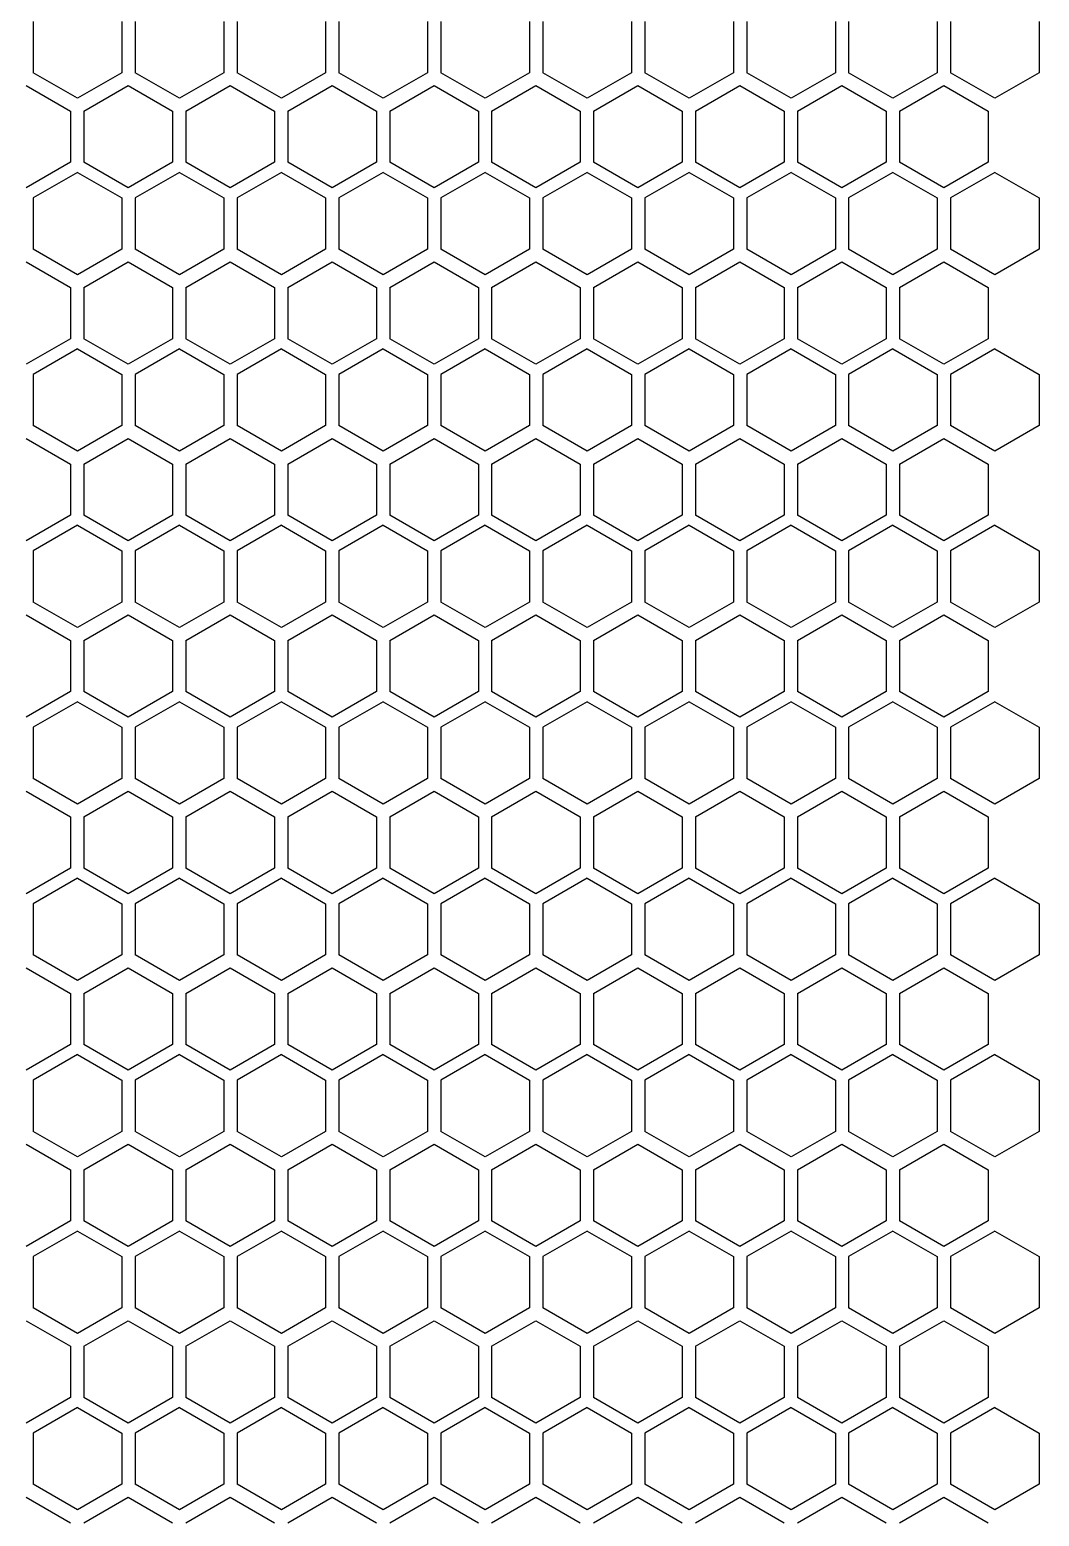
# Model space of a CAD drawing. Header units: millimetres. Extents: x 55614 to 110757, y -66981 to -47484.
# Drawn here: x 63545.5 to 63636.6, y -50507.7 to -50373.5 of the extents above; entities that cross this region are included whole.
import ezdxf

# ---------------------------------------------------------------- set-up
doc = ezdxf.new("R2010")
doc.units = ezdxf.units.MM
doc.layers.add('4215-0412-2_0', color=7, linetype='Continuous')
doc.layers.add('THICK', color=7, linetype='Continuous', lineweight=0)

# ---------------------------------------------------------------- blocks, each defined once
blk = doc.blocks.new('2-1725')
at = {"layer": '4215-0412-2_0', "color": 7, "linetype": 'Continuous'}
for p, q in [((-17540.98, -71798.88), (-17540.98, -71803.5)), ((-17532.98, -71798.88), (-17532.98, -71803.5)), ((-17531.78, -71798.88), (-17531.78, -71803.5)), ((-17523.78, -71798.88), (-17523.78, -71803.5)), ((-17522.58, -71798.88), (-17522.58, -71803.5)), ((-17514.58, -71798.88), (-17514.58, -71803.5)), ((-17513.38, -71798.88), (-17513.38, -71803.5)), ((-17505.38, -71798.88), (-17505.38, -71803.5)), ((-17504.18, -71798.88), (-17504.18, -71803.5)), ((-17496.18, -71798.88), (-17496.18, -71803.5)), ((-17494.98, -71798.88), (-17494.98, -71803.5)), ((-17486.98, -71798.88), (-17486.98, -71803.5)), ((-17485.78, -71798.88), (-17485.78, -71803.5)), ((-17477.78, -71798.88), (-17477.78, -71803.5)), ((-17476.58, -71798.88), (-17476.58, -71803.5)), ((-17468.58, -71798.88), (-17468.58, -71803.5)), ((-17467.38, -71798.88), (-17467.38, -71803.5)), ((-17459.38, -71798.88), (-17459.38, -71803.5)), ((-17458.18, -71798.88), (-17458.18, -71803.5)), ((-17450.18, -71798.88), (-17450.18, -71803.5)), ((-17536.98, -71805.81), (-17540.98, -71803.5)), ((-17532.98, -71803.5), (-17536.98, -71805.81)), ((-17527.78, -71805.81), (-17531.78, -71803.5)), ((-17523.78, -71803.5), (-17527.78, -71805.81)), ((-17518.58, -71805.81), (-17522.58, -71803.5)), ((-17514.58, -71803.5), (-17518.58, -71805.81)), ((-17509.38, -71805.81), (-17513.38, -71803.5)), ((-17505.38, -71803.5), (-17509.38, -71805.81)), ((-17500.18, -71805.81), (-17504.18, -71803.5)), ((-17496.18, -71803.5), (-17500.18, -71805.81)), ((-17490.98, -71805.81), (-17494.98, -71803.5)), ((-17486.98, -71803.5), (-17490.98, -71805.81)), ((-17481.78, -71805.81), (-17485.78, -71803.5)), ((-17477.78, -71803.5), (-17481.78, -71805.81)), ((-17472.58, -71805.81), (-17476.58, -71803.5)), ((-17468.58, -71803.5), (-17472.58, -71805.81)), ((-17463.38, -71805.81), (-17467.38, -71803.5)), ((-17459.38, -71803.5), (-17463.38, -71805.81)), ((-17454.18, -71805.81), (-17458.18, -71803.5)), ((-17450.18, -71803.5), (-17454.18, -71805.81)), ((-17541.6, -71804.66), (-17537.6, -71806.97)), ((-17536.4, -71806.97), (-17532.4, -71804.66)), ((-17532.4, -71804.66), (-17528.4, -71806.97)), ((-17527.2, -71806.97), (-17523.2, -71804.66)), ((-17523.2, -71804.66), (-17519.2, -71806.97)), ((-17518, -71806.97), (-17514, -71804.66)), ((-17514, -71804.66), (-17510, -71806.97)), ((-17508.8, -71806.97), (-17504.8, -71804.66)), ((-17504.8, -71804.66), (-17500.8, -71806.97)), ((-17499.6, -71806.97), (-17495.6, -71804.66)), ((-17495.6, -71804.66), (-17491.6, -71806.97)), ((-17490.4, -71806.97), (-17486.4, -71804.66)), ((-17486.4, -71804.66), (-17482.4, -71806.97)), ((-17481.2, -71806.97), (-17477.2, -71804.66)), ((-17477.2, -71804.66), (-17473.2, -71806.97)), ((-17472, -71806.97), (-17468, -71804.66)), ((-17468, -71804.66), (-17464, -71806.97)), ((-17462.8, -71806.97), (-17458.8, -71804.66)), ((-17458.8, -71804.66), (-17454.8, -71806.97)), ((-17537.6, -71806.97), (-17537.6, -71811.59)), ((-17536.4, -71806.97), (-17536.4, -71811.59)), ((-17528.4, -71806.97), (-17528.4, -71811.59)), ((-17527.2, -71806.97), (-17527.2, -71811.59)), ((-17519.2, -71806.97), (-17519.2, -71811.59)), ((-17518, -71806.97), (-17518, -71811.59)), ((-17510, -71806.97), (-17510, -71811.59)), ((-17508.8, -71806.97), (-17508.8, -71811.59)), ((-17500.8, -71806.97), (-17500.8, -71811.59)), ((-17499.6, -71806.97), (-17499.6, -71811.59)), ((-17491.6, -71806.97), (-17491.6, -71811.59)), ((-17490.4, -71806.97), (-17490.4, -71811.59)), ((-17482.4, -71806.97), (-17482.4, -71811.59)), ((-17481.2, -71806.97), (-17481.2, -71811.59)), ((-17473.2, -71806.97), (-17473.2, -71811.59)), ((-17472, -71806.97), (-17472, -71811.59)), ((-17464, -71806.97), (-17464, -71811.59)), ((-17462.8, -71806.97), (-17462.8, -71811.59)), ((-17454.8, -71806.97), (-17454.8, -71811.59)), ((-17537.6, -71811.59), (-17541.6, -71813.9)), ((-17532.4, -71813.9), (-17536.4, -71811.59)), ((-17528.4, -71811.59), (-17532.4, -71813.9)), ((-17523.2, -71813.9), (-17527.2, -71811.59)), ((-17519.2, -71811.59), (-17523.2, -71813.9)), ((-17514, -71813.9), (-17518, -71811.59)), ((-17510, -71811.59), (-17514, -71813.9)), ((-17504.8, -71813.9), (-17508.8, -71811.59)), ((-17500.8, -71811.59), (-17504.8, -71813.9)), ((-17495.6, -71813.9), (-17499.6, -71811.59)), ((-17491.6, -71811.59), (-17495.6, -71813.9)), ((-17486.4, -71813.9), (-17490.4, -71811.59)), ((-17482.4, -71811.59), (-17486.4, -71813.9)), ((-17477.2, -71813.9), (-17481.2, -71811.59)), ((-17473.2, -71811.59), (-17477.2, -71813.9)), ((-17468, -71813.9), (-17472, -71811.59)), ((-17464, -71811.59), (-17468, -71813.9)), ((-17458.8, -71813.9), (-17462.8, -71811.59)), ((-17454.8, -71811.59), (-17458.8, -71813.9)), ((-17536.98, -71812.5), (-17540.98, -71814.81)), ((-17536.98, -71812.5), (-17532.98, -71814.81)), ((-17527.78, -71812.5), (-17531.78, -71814.81)), ((-17527.78, -71812.5), (-17523.78, -71814.81)), ((-17518.58, -71812.5), (-17522.58, -71814.81)), ((-17518.58, -71812.5), (-17514.58, -71814.81)), ((-17509.38, -71812.5), (-17513.38, -71814.81)), ((-17509.38, -71812.5), (-17505.38, -71814.81)), ((-17500.18, -71812.5), (-17504.18, -71814.81)), ((-17500.18, -71812.5), (-17496.18, -71814.81)), ((-17490.98, -71812.5), (-17494.98, -71814.81)), ((-17490.98, -71812.5), (-17486.98, -71814.81)), ((-17481.78, -71812.5), (-17485.78, -71814.81)), ((-17481.78, -71812.5), (-17477.78, -71814.81)), ((-17472.58, -71812.5), (-17476.58, -71814.81)), ((-17472.58, -71812.5), (-17468.58, -71814.81)), ((-17463.38, -71812.5), (-17467.38, -71814.81)), ((-17463.38, -71812.5), (-17459.38, -71814.81)), ((-17454.18, -71812.5), (-17458.18, -71814.81)), ((-17454.18, -71812.5), (-17450.18, -71814.81)), ((-17540.98, -71814.81), (-17540.98, -71819.43)), ((-17532.98, -71814.81), (-17532.98, -71819.43)), ((-17531.78, -71814.81), (-17531.78, -71819.43)), ((-17523.78, -71814.81), (-17523.78, -71819.43)), ((-17522.58, -71814.81), (-17522.58, -71819.43)), ((-17514.58, -71814.81), (-17514.58, -71819.43)), ((-17513.38, -71814.81), (-17513.38, -71819.43)), ((-17505.38, -71814.81), (-17505.38, -71819.43)), ((-17504.18, -71814.81), (-17504.18, -71819.43)), ((-17496.18, -71814.81), (-17496.18, -71819.43)), ((-17494.98, -71814.81), (-17494.98, -71819.43)), ((-17486.98, -71814.81), (-17486.98, -71819.43)), ((-17485.78, -71814.81), (-17485.78, -71819.43)), ((-17477.78, -71814.81), (-17477.78, -71819.43)), ((-17476.58, -71814.81), (-17476.58, -71819.43)), ((-17468.58, -71814.81), (-17468.58, -71819.43)), ((-17467.38, -71814.81), (-17467.38, -71819.43)), ((-17459.38, -71814.81), (-17459.38, -71819.43)), ((-17458.18, -71814.81), (-17458.18, -71819.43)), ((-17450.18, -71814.81), (-17450.18, -71819.43)), ((-17536.98, -71821.74), (-17540.98, -71819.43)), ((-17532.98, -71819.43), (-17536.98, -71821.74)), ((-17527.78, -71821.74), (-17531.78, -71819.43)), ((-17523.78, -71819.43), (-17527.78, -71821.74)), ((-17518.58, -71821.74), (-17522.58, -71819.43)), ((-17514.58, -71819.43), (-17518.58, -71821.74)), ((-17509.38, -71821.74), (-17513.38, -71819.43)), ((-17505.38, -71819.43), (-17509.38, -71821.74)), ((-17500.18, -71821.74), (-17504.18, -71819.43)), ((-17496.18, -71819.43), (-17500.18, -71821.74)), ((-17490.98, -71821.74), (-17494.98, -71819.43)), ((-17486.98, -71819.43), (-17490.98, -71821.74)), ((-17481.78, -71821.74), (-17485.78, -71819.43)), ((-17477.78, -71819.43), (-17481.78, -71821.74)), ((-17472.58, -71821.74), (-17476.58, -71819.43)), ((-17468.58, -71819.43), (-17472.58, -71821.74)), ((-17463.38, -71821.74), (-17467.38, -71819.43)), ((-17459.38, -71819.43), (-17463.38, -71821.74)), ((-17454.18, -71821.74), (-17458.18, -71819.43)), ((-17450.18, -71819.43), (-17454.18, -71821.74)), ((-17541.6, -71820.59), (-17537.6, -71822.9)), ((-17536.4, -71822.9), (-17532.4, -71820.59)), ((-17532.4, -71820.59), (-17528.4, -71822.9)), ((-17527.2, -71822.9), (-17523.2, -71820.59)), ((-17523.2, -71820.59), (-17519.2, -71822.9)), ((-17518, -71822.9), (-17514, -71820.59)), ((-17514, -71820.59), (-17510, -71822.9)), ((-17508.8, -71822.9), (-17504.8, -71820.59)), ((-17504.8, -71820.59), (-17500.8, -71822.9)), ((-17499.6, -71822.9), (-17495.6, -71820.59)), ((-17495.6, -71820.59), (-17491.6, -71822.9)), ((-17490.4, -71822.9), (-17486.4, -71820.59)), ((-17486.4, -71820.59), (-17482.4, -71822.9)), ((-17481.2, -71822.9), (-17477.2, -71820.59)), ((-17477.2, -71820.59), (-17473.2, -71822.9)), ((-17472, -71822.9), (-17468, -71820.59)), ((-17468, -71820.59), (-17464, -71822.9)), ((-17462.8, -71822.9), (-17458.8, -71820.59)), ((-17458.8, -71820.59), (-17454.8, -71822.9)), ((-17537.6, -71822.9), (-17537.6, -71827.52)), ((-17536.4, -71822.9), (-17536.4, -71827.52)), ((-17528.4, -71822.9), (-17528.4, -71827.52)), ((-17527.2, -71822.9), (-17527.2, -71827.52)), ((-17519.2, -71822.9), (-17519.2, -71827.52)), ((-17518, -71822.9), (-17518, -71827.52)), ((-17510, -71822.9), (-17510, -71827.52)), ((-17508.8, -71822.9), (-17508.8, -71827.52)), ((-17500.8, -71822.9), (-17500.8, -71827.52)), ((-17499.6, -71822.9), (-17499.6, -71827.52)), ((-17491.6, -71822.9), (-17491.6, -71827.52)), ((-17490.4, -71822.9), (-17490.4, -71827.52)), ((-17482.4, -71822.9), (-17482.4, -71827.52)), ((-17481.2, -71822.9), (-17481.2, -71827.52)), ((-17473.2, -71822.9), (-17473.2, -71827.52)), ((-17472, -71822.9), (-17472, -71827.52)), ((-17464, -71822.9), (-17464, -71827.52)), ((-17462.8, -71822.9), (-17462.8, -71827.52)), ((-17454.8, -71822.9), (-17454.8, -71827.52)), ((-17537.6, -71827.52), (-17541.6, -71829.83)), ((-17532.4, -71829.83), (-17536.4, -71827.52)), ((-17528.4, -71827.52), (-17532.4, -71829.83)), ((-17523.2, -71829.83), (-17527.2, -71827.52)), ((-17519.2, -71827.52), (-17523.2, -71829.83)), ((-17514, -71829.83), (-17518, -71827.52)), ((-17510, -71827.52), (-17514, -71829.83)), ((-17504.8, -71829.83), (-17508.8, -71827.52)), ((-17500.8, -71827.52), (-17504.8, -71829.83)), ((-17495.6, -71829.83), (-17499.6, -71827.52)), ((-17491.6, -71827.52), (-17495.6, -71829.83)), ((-17486.4, -71829.83), (-17490.4, -71827.52)), ((-17482.4, -71827.52), (-17486.4, -71829.83)), ((-17477.2, -71829.83), (-17481.2, -71827.52)), ((-17473.2, -71827.52), (-17477.2, -71829.83)), ((-17468, -71829.83), (-17472, -71827.52)), ((-17464, -71827.52), (-17468, -71829.83)), ((-17458.8, -71829.83), (-17462.8, -71827.52)), ((-17454.8, -71827.52), (-17458.8, -71829.83)), ((-17536.98, -71828.43), (-17540.98, -71830.74)), ((-17536.98, -71828.43), (-17532.98, -71830.74)), ((-17527.78, -71828.43), (-17531.78, -71830.74)), ((-17527.78, -71828.43), (-17523.78, -71830.74)), ((-17518.58, -71828.43), (-17522.58, -71830.74)), ((-17518.58, -71828.43), (-17514.58, -71830.74)), ((-17509.38, -71828.43), (-17513.38, -71830.74)), ((-17509.38, -71828.43), (-17505.38, -71830.74)), ((-17500.18, -71828.43), (-17504.18, -71830.74)), ((-17500.18, -71828.43), (-17496.18, -71830.74)), ((-17490.98, -71828.43), (-17494.98, -71830.74)), ((-17490.98, -71828.43), (-17486.98, -71830.74)), ((-17481.78, -71828.43), (-17485.78, -71830.74)), ((-17481.78, -71828.43), (-17477.78, -71830.74)), ((-17472.58, -71828.43), (-17476.58, -71830.74)), ((-17472.58, -71828.43), (-17468.58, -71830.74)), ((-17463.38, -71828.43), (-17467.38, -71830.74)), ((-17463.38, -71828.43), (-17459.38, -71830.74)), ((-17454.18, -71828.43), (-17458.18, -71830.74)), ((-17454.18, -71828.43), (-17450.18, -71830.74)), ((-17540.98, -71830.74), (-17540.98, -71835.36)), ((-17532.98, -71830.74), (-17532.98, -71835.36)), ((-17531.78, -71830.74), (-17531.78, -71835.36)), ((-17523.78, -71830.74), (-17523.78, -71835.36)), ((-17522.58, -71830.74), (-17522.58, -71835.36)), ((-17514.58, -71830.74), (-17514.58, -71835.36)), ((-17513.38, -71830.74), (-17513.38, -71835.36)), ((-17505.38, -71830.74), (-17505.38, -71835.36)), ((-17504.18, -71830.74), (-17504.18, -71835.36)), ((-17496.18, -71830.74), (-17496.18, -71835.36)), ((-17494.98, -71830.74), (-17494.98, -71835.36)), ((-17486.98, -71830.74), (-17486.98, -71835.36)), ((-17485.78, -71830.74), (-17485.78, -71835.36)), ((-17477.78, -71830.74), (-17477.78, -71835.36)), ((-17476.58, -71830.74), (-17476.58, -71835.36)), ((-17468.58, -71830.74), (-17468.58, -71835.36)), ((-17467.38, -71830.74), (-17467.38, -71835.36)), ((-17459.38, -71830.74), (-17459.38, -71835.36)), ((-17458.18, -71830.74), (-17458.18, -71835.36)), ((-17450.18, -71830.74), (-17450.18, -71835.36)), ((-17536.98, -71837.67), (-17540.98, -71835.36)), ((-17532.98, -71835.36), (-17536.98, -71837.67)), ((-17527.78, -71837.67), (-17531.78, -71835.36)), ((-17523.78, -71835.36), (-17527.78, -71837.67)), ((-17518.58, -71837.67), (-17522.58, -71835.36)), ((-17514.58, -71835.36), (-17518.58, -71837.67)), ((-17509.38, -71837.67), (-17513.38, -71835.36)), ((-17505.38, -71835.36), (-17509.38, -71837.67)), ((-17500.18, -71837.67), (-17504.18, -71835.36)), ((-17496.18, -71835.36), (-17500.18, -71837.67)), ((-17490.98, -71837.67), (-17494.98, -71835.36)), ((-17486.98, -71835.36), (-17490.98, -71837.67)), ((-17481.78, -71837.67), (-17485.78, -71835.36)), ((-17477.78, -71835.36), (-17481.78, -71837.67)), ((-17472.58, -71837.67), (-17476.58, -71835.36)), ((-17468.58, -71835.36), (-17472.58, -71837.67)), ((-17463.38, -71837.67), (-17467.38, -71835.36)), ((-17459.38, -71835.36), (-17463.38, -71837.67)), ((-17454.18, -71837.67), (-17458.18, -71835.36)), ((-17450.18, -71835.36), (-17454.18, -71837.67)), ((-17541.6, -71836.52), (-17537.6, -71838.83)), ((-17536.4, -71838.83), (-17532.4, -71836.52)), ((-17532.4, -71836.52), (-17528.4, -71838.83)), ((-17527.2, -71838.83), (-17523.2, -71836.52)), ((-17523.2, -71836.52), (-17519.2, -71838.83)), ((-17518, -71838.83), (-17514, -71836.52)), ((-17514, -71836.52), (-17510, -71838.83)), ((-17508.8, -71838.83), (-17504.8, -71836.52)), ((-17504.8, -71836.52), (-17500.8, -71838.83)), ((-17499.6, -71838.83), (-17495.6, -71836.52)), ((-17495.6, -71836.52), (-17491.6, -71838.83)), ((-17490.4, -71838.83), (-17486.4, -71836.52)), ((-17486.4, -71836.52), (-17482.4, -71838.83)), ((-17481.2, -71838.83), (-17477.2, -71836.52)), ((-17477.2, -71836.52), (-17473.2, -71838.83)), ((-17472, -71838.83), (-17468, -71836.52)), ((-17468, -71836.52), (-17464, -71838.83)), ((-17462.8, -71838.83), (-17458.8, -71836.52)), ((-17458.8, -71836.52), (-17454.8, -71838.83)), ((-17537.6, -71838.83), (-17537.6, -71843.45)), ((-17536.4, -71838.83), (-17536.4, -71843.45)), ((-17528.4, -71838.83), (-17528.4, -71843.45)), ((-17527.2, -71838.83), (-17527.2, -71843.45)), ((-17519.2, -71838.83), (-17519.2, -71843.45)), ((-17518, -71838.83), (-17518, -71843.45)), ((-17510, -71838.83), (-17510, -71843.45)), ((-17508.8, -71838.83), (-17508.8, -71843.45)), ((-17500.8, -71838.83), (-17500.8, -71843.45)), ((-17499.6, -71838.83), (-17499.6, -71843.45)), ((-17491.6, -71838.83), (-17491.6, -71843.45)), ((-17490.4, -71838.83), (-17490.4, -71843.45)), ((-17482.4, -71838.83), (-17482.4, -71843.45)), ((-17481.2, -71838.83), (-17481.2, -71843.45)), ((-17473.2, -71838.83), (-17473.2, -71843.45)), ((-17472, -71838.83), (-17472, -71843.45)), ((-17464, -71838.83), (-17464, -71843.45)), ((-17462.8, -71838.83), (-17462.8, -71843.45)), ((-17454.8, -71838.83), (-17454.8, -71843.45)), ((-17537.6, -71843.45), (-17541.6, -71845.76)), ((-17532.4, -71845.76), (-17536.4, -71843.45)), ((-17528.4, -71843.45), (-17532.4, -71845.76)), ((-17523.2, -71845.76), (-17527.2, -71843.45)), ((-17519.2, -71843.45), (-17523.2, -71845.76)), ((-17514, -71845.76), (-17518, -71843.45)), ((-17510, -71843.45), (-17514, -71845.76)), ((-17504.8, -71845.76), (-17508.8, -71843.45)), ((-17500.8, -71843.45), (-17504.8, -71845.76)), ((-17495.6, -71845.76), (-17499.6, -71843.45)), ((-17491.6, -71843.45), (-17495.6, -71845.76)), ((-17486.4, -71845.76), (-17490.4, -71843.45)), ((-17482.4, -71843.45), (-17486.4, -71845.76)), ((-17477.2, -71845.76), (-17481.2, -71843.45)), ((-17473.2, -71843.45), (-17477.2, -71845.76)), ((-17468, -71845.76), (-17472, -71843.45)), ((-17464, -71843.45), (-17468, -71845.76)), ((-17458.8, -71845.76), (-17462.8, -71843.45)), ((-17454.8, -71843.45), (-17458.8, -71845.76)), ((-17536.98, -71844.36), (-17540.98, -71846.67)), ((-17536.98, -71844.36), (-17532.98, -71846.67)), ((-17527.78, -71844.36), (-17531.78, -71846.67)), ((-17527.78, -71844.36), (-17523.78, -71846.67)), ((-17518.58, -71844.36), (-17522.58, -71846.67)), ((-17518.58, -71844.36), (-17514.58, -71846.67)), ((-17509.38, -71844.36), (-17513.38, -71846.67)), ((-17509.38, -71844.36), (-17505.38, -71846.67)), ((-17500.18, -71844.36), (-17504.18, -71846.67)), ((-17500.18, -71844.36), (-17496.18, -71846.67)), ((-17490.98, -71844.36), (-17494.98, -71846.67)), ((-17490.98, -71844.36), (-17486.98, -71846.67)), ((-17481.78, -71844.36), (-17485.78, -71846.67)), ((-17481.78, -71844.36), (-17477.78, -71846.67)), ((-17472.58, -71844.36), (-17476.58, -71846.67)), ((-17472.58, -71844.36), (-17468.58, -71846.67)), ((-17463.38, -71844.36), (-17467.38, -71846.67)), ((-17463.38, -71844.36), (-17459.38, -71846.67)), ((-17454.18, -71844.36), (-17458.18, -71846.67)), ((-17454.18, -71844.36), (-17450.18, -71846.67)), ((-17540.98, -71846.67), (-17540.98, -71851.29)), ((-17532.98, -71846.67), (-17532.98, -71851.29)), ((-17531.78, -71846.67), (-17531.78, -71851.29)), ((-17523.78, -71846.67), (-17523.78, -71851.29)), ((-17522.58, -71846.67), (-17522.58, -71851.29)), ((-17514.58, -71846.67), (-17514.58, -71851.29)), ((-17513.38, -71846.67), (-17513.38, -71851.29)), ((-17505.38, -71846.67), (-17505.38, -71851.29)), ((-17504.18, -71846.67), (-17504.18, -71851.29)), ((-17496.18, -71846.67), (-17496.18, -71851.29)), ((-17494.98, -71846.67), (-17494.98, -71851.29)), ((-17486.98, -71846.67), (-17486.98, -71851.29)), ((-17485.78, -71846.67), (-17485.78, -71851.29)), ((-17477.78, -71846.67), (-17477.78, -71851.29)), ((-17476.58, -71846.67), (-17476.58, -71851.29)), ((-17468.58, -71846.67), (-17468.58, -71851.29)), ((-17467.38, -71846.67), (-17467.38, -71851.29)), ((-17459.38, -71846.67), (-17459.38, -71851.29)), ((-17458.18, -71846.67), (-17458.18, -71851.29)), ((-17450.18, -71846.67), (-17450.18, -71851.29)), ((-17536.98, -71853.6), (-17540.98, -71851.29)), ((-17532.98, -71851.29), (-17536.98, -71853.6)), ((-17527.78, -71853.6), (-17531.78, -71851.29)), ((-17523.78, -71851.29), (-17527.78, -71853.6)), ((-17518.58, -71853.6), (-17522.58, -71851.29)), ((-17514.58, -71851.29), (-17518.58, -71853.6)), ((-17509.38, -71853.6), (-17513.38, -71851.29)), ((-17505.38, -71851.29), (-17509.38, -71853.6)), ((-17500.18, -71853.6), (-17504.18, -71851.29)), ((-17496.18, -71851.29), (-17500.18, -71853.6)), ((-17490.98, -71853.6), (-17494.98, -71851.29)), ((-17486.98, -71851.29), (-17490.98, -71853.6)), ((-17481.78, -71853.6), (-17485.78, -71851.29)), ((-17477.78, -71851.29), (-17481.78, -71853.6)), ((-17472.58, -71853.6), (-17476.58, -71851.29)), ((-17468.58, -71851.29), (-17472.58, -71853.6)), ((-17463.38, -71853.6), (-17467.38, -71851.29)), ((-17459.38, -71851.29), (-17463.38, -71853.6)), ((-17454.18, -71853.6), (-17458.18, -71851.29)), ((-17450.18, -71851.29), (-17454.18, -71853.6)), ((-17541.6, -71852.45), (-17537.6, -71854.76)), ((-17536.4, -71854.76), (-17532.4, -71852.45)), ((-17532.4, -71852.45), (-17528.4, -71854.76)), ((-17527.2, -71854.76), (-17523.2, -71852.45)), ((-17523.2, -71852.45), (-17519.2, -71854.76)), ((-17518, -71854.76), (-17514, -71852.45)), ((-17514, -71852.45), (-17510, -71854.76)), ((-17508.8, -71854.76), (-17504.8, -71852.45)), ((-17504.8, -71852.45), (-17500.8, -71854.76)), ((-17499.6, -71854.76), (-17495.6, -71852.45)), ((-17495.6, -71852.45), (-17491.6, -71854.76)), ((-17490.4, -71854.76), (-17486.4, -71852.45)), ((-17486.4, -71852.45), (-17482.4, -71854.76)), ((-17481.2, -71854.76), (-17477.2, -71852.45)), ((-17477.2, -71852.45), (-17473.2, -71854.76)), ((-17472, -71854.76), (-17468, -71852.45)), ((-17468, -71852.45), (-17464, -71854.76)), ((-17462.8, -71854.76), (-17458.8, -71852.45)), ((-17458.8, -71852.45), (-17454.8, -71854.76)), ((-17537.6, -71854.76), (-17537.6, -71859.38)), ((-17536.4, -71854.76), (-17536.4, -71859.38)), ((-17528.4, -71854.76), (-17528.4, -71859.38)), ((-17527.2, -71854.76), (-17527.2, -71859.38)), ((-17519.2, -71854.76), (-17519.2, -71859.38)), ((-17518, -71854.76), (-17518, -71859.38)), ((-17510, -71854.76), (-17510, -71859.38)), ((-17508.8, -71854.76), (-17508.8, -71859.38)), ((-17500.8, -71854.76), (-17500.8, -71859.38)), ((-17499.6, -71854.76), (-17499.6, -71859.38)), ((-17491.6, -71854.76), (-17491.6, -71859.38)), ((-17490.4, -71854.76), (-17490.4, -71859.38)), ((-17482.4, -71854.76), (-17482.4, -71859.38)), ((-17481.2, -71854.76), (-17481.2, -71859.38)), ((-17473.2, -71854.76), (-17473.2, -71859.38)), ((-17472, -71854.76), (-17472, -71859.38)), ((-17464, -71854.76), (-17464, -71859.38)), ((-17462.8, -71854.76), (-17462.8, -71859.38)), ((-17454.8, -71854.76), (-17454.8, -71859.38)), ((-17537.6, -71859.38), (-17541.6, -71861.69)), ((-17532.4, -71861.69), (-17536.4, -71859.38)), ((-17528.4, -71859.38), (-17532.4, -71861.69)), ((-17523.2, -71861.69), (-17527.2, -71859.38)), ((-17519.2, -71859.38), (-17523.2, -71861.69)), ((-17514, -71861.69), (-17518, -71859.38)), ((-17510, -71859.38), (-17514, -71861.69)), ((-17504.8, -71861.69), (-17508.8, -71859.38)), ((-17500.8, -71859.38), (-17504.8, -71861.69)), ((-17495.6, -71861.69), (-17499.6, -71859.38)), ((-17491.6, -71859.38), (-17495.6, -71861.69)), ((-17486.4, -71861.69), (-17490.4, -71859.38)), ((-17482.4, -71859.38), (-17486.4, -71861.69)), ((-17477.2, -71861.69), (-17481.2, -71859.38)), ((-17473.2, -71859.38), (-17477.2, -71861.69)), ((-17468, -71861.69), (-17472, -71859.38)), ((-17464, -71859.38), (-17468, -71861.69)), ((-17458.8, -71861.69), (-17462.8, -71859.38)), ((-17454.8, -71859.38), (-17458.8, -71861.69)), ((-17536.98, -71860.29), (-17540.98, -71862.6)), ((-17536.98, -71860.29), (-17532.98, -71862.6)), ((-17527.78, -71860.29), (-17531.78, -71862.6)), ((-17527.78, -71860.29), (-17523.78, -71862.6)), ((-17518.58, -71860.29), (-17522.58, -71862.6)), ((-17518.58, -71860.29), (-17514.58, -71862.6)), ((-17509.38, -71860.29), (-17513.38, -71862.6)), ((-17509.38, -71860.29), (-17505.38, -71862.6)), ((-17500.18, -71860.29), (-17504.18, -71862.6)), ((-17500.18, -71860.29), (-17496.18, -71862.6)), ((-17490.98, -71860.29), (-17494.98, -71862.6)), ((-17490.98, -71860.29), (-17486.98, -71862.6)), ((-17481.78, -71860.29), (-17485.78, -71862.6)), ((-17481.78, -71860.29), (-17477.78, -71862.6)), ((-17472.58, -71860.29), (-17476.58, -71862.6)), ((-17472.58, -71860.29), (-17468.58, -71862.6)), ((-17463.38, -71860.29), (-17467.38, -71862.6)), ((-17463.38, -71860.29), (-17459.38, -71862.6)), ((-17454.18, -71860.29), (-17458.18, -71862.6)), ((-17454.18, -71860.29), (-17450.18, -71862.6)), ((-17540.98, -71862.6), (-17540.98, -71867.22)), ((-17532.98, -71862.6), (-17532.98, -71867.22)), ((-17531.78, -71862.6), (-17531.78, -71867.22)), ((-17523.78, -71862.6), (-17523.78, -71867.22)), ((-17522.58, -71862.6), (-17522.58, -71867.22)), ((-17514.58, -71862.6), (-17514.58, -71867.22)), ((-17513.38, -71862.6), (-17513.38, -71867.22)), ((-17505.38, -71862.6), (-17505.38, -71867.22)), ((-17504.18, -71862.6), (-17504.18, -71867.22)), ((-17496.18, -71862.6), (-17496.18, -71867.22)), ((-17494.98, -71862.6), (-17494.98, -71867.22)), ((-17486.98, -71862.6), (-17486.98, -71867.22)), ((-17485.78, -71862.6), (-17485.78, -71867.22)), ((-17477.78, -71862.6), (-17477.78, -71867.22)), ((-17476.58, -71862.6), (-17476.58, -71867.22)), ((-17468.58, -71862.6), (-17468.58, -71867.22)), ((-17467.38, -71862.6), (-17467.38, -71867.22)), ((-17459.38, -71862.6), (-17459.38, -71867.22)), ((-17458.18, -71862.6), (-17458.18, -71867.22)), ((-17450.18, -71862.6), (-17450.18, -71867.22)), ((-17536.98, -71869.53), (-17540.98, -71867.22)), ((-17532.98, -71867.22), (-17536.98, -71869.53)), ((-17527.78, -71869.53), (-17531.78, -71867.22)), ((-17523.78, -71867.22), (-17527.78, -71869.53)), ((-17518.58, -71869.53), (-17522.58, -71867.22)), ((-17514.58, -71867.22), (-17518.58, -71869.53)), ((-17509.38, -71869.53), (-17513.38, -71867.22)), ((-17505.38, -71867.22), (-17509.38, -71869.53)), ((-17500.18, -71869.53), (-17504.18, -71867.22)), ((-17496.18, -71867.22), (-17500.18, -71869.53)), ((-17490.98, -71869.53), (-17494.98, -71867.22)), ((-17486.98, -71867.22), (-17490.98, -71869.53)), ((-17481.78, -71869.53), (-17485.78, -71867.22)), ((-17477.78, -71867.22), (-17481.78, -71869.53)), ((-17472.58, -71869.53), (-17476.58, -71867.22)), ((-17468.58, -71867.22), (-17472.58, -71869.53)), ((-17463.38, -71869.53), (-17467.38, -71867.22)), ((-17459.38, -71867.22), (-17463.38, -71869.53)), ((-17454.18, -71869.53), (-17458.18, -71867.22)), ((-17450.18, -71867.22), (-17454.18, -71869.53)), ((-17541.6, -71868.38), (-17537.6, -71870.69)), ((-17536.4, -71870.69), (-17532.4, -71868.38)), ((-17532.4, -71868.38), (-17528.4, -71870.69)), ((-17527.2, -71870.69), (-17523.2, -71868.38)), ((-17523.2, -71868.38), (-17519.2, -71870.69)), ((-17518, -71870.69), (-17514, -71868.38)), ((-17514, -71868.38), (-17510, -71870.69)), ((-17508.8, -71870.69), (-17504.8, -71868.38)), ((-17504.8, -71868.38), (-17500.8, -71870.69)), ((-17499.6, -71870.69), (-17495.6, -71868.38)), ((-17495.6, -71868.38), (-17491.6, -71870.69)), ((-17490.4, -71870.69), (-17486.4, -71868.38)), ((-17486.4, -71868.38), (-17482.4, -71870.69)), ((-17481.2, -71870.69), (-17477.2, -71868.38)), ((-17477.2, -71868.38), (-17473.2, -71870.69)), ((-17472, -71870.69), (-17468, -71868.38)), ((-17468, -71868.38), (-17464, -71870.69)), ((-17462.8, -71870.69), (-17458.8, -71868.38)), ((-17458.8, -71868.38), (-17454.8, -71870.69)), ((-17537.6, -71870.69), (-17537.6, -71875.31)), ((-17536.4, -71870.69), (-17536.4, -71875.31)), ((-17528.4, -71870.69), (-17528.4, -71875.31)), ((-17527.2, -71870.69), (-17527.2, -71875.31)), ((-17519.2, -71870.69), (-17519.2, -71875.31)), ((-17518, -71870.69), (-17518, -71875.31)), ((-17510, -71870.69), (-17510, -71875.31)), ((-17508.8, -71870.69), (-17508.8, -71875.31)), ((-17500.8, -71870.69), (-17500.8, -71875.31)), ((-17499.6, -71870.69), (-17499.6, -71875.31)), ((-17491.6, -71870.69), (-17491.6, -71875.31)), ((-17490.4, -71870.69), (-17490.4, -71875.31)), ((-17482.4, -71870.69), (-17482.4, -71875.31)), ((-17481.2, -71870.69), (-17481.2, -71875.31)), ((-17473.2, -71870.69), (-17473.2, -71875.31)), ((-17472, -71870.69), (-17472, -71875.31)), ((-17464, -71870.69), (-17464, -71875.31)), ((-17462.8, -71870.69), (-17462.8, -71875.31)), ((-17454.8, -71870.69), (-17454.8, -71875.31)), ((-17537.6, -71875.31), (-17541.6, -71877.62)), ((-17532.4, -71877.62), (-17536.4, -71875.31)), ((-17528.4, -71875.31), (-17532.4, -71877.62)), ((-17523.2, -71877.62), (-17527.2, -71875.31)), ((-17519.2, -71875.31), (-17523.2, -71877.62)), ((-17514, -71877.62), (-17518, -71875.31)), ((-17510, -71875.31), (-17514, -71877.62)), ((-17504.8, -71877.62), (-17508.8, -71875.31)), ((-17500.8, -71875.31), (-17504.8, -71877.62)), ((-17495.6, -71877.62), (-17499.6, -71875.31)), ((-17491.6, -71875.31), (-17495.6, -71877.62)), ((-17486.4, -71877.62), (-17490.4, -71875.31)), ((-17482.4, -71875.31), (-17486.4, -71877.62)), ((-17477.2, -71877.62), (-17481.2, -71875.31)), ((-17473.2, -71875.31), (-17477.2, -71877.62)), ((-17468, -71877.62), (-17472, -71875.31)), ((-17464, -71875.31), (-17468, -71877.62)), ((-17458.8, -71877.62), (-17462.8, -71875.31)), ((-17454.8, -71875.31), (-17458.8, -71877.62)), ((-17536.98, -71876.22), (-17540.98, -71878.53)), ((-17536.98, -71876.22), (-17532.98, -71878.53)), ((-17527.78, -71876.22), (-17531.78, -71878.53)), ((-17527.78, -71876.22), (-17523.78, -71878.53)), ((-17518.58, -71876.22), (-17522.58, -71878.53)), ((-17518.58, -71876.22), (-17514.58, -71878.53)), ((-17509.38, -71876.22), (-17513.38, -71878.53)), ((-17509.38, -71876.22), (-17505.38, -71878.53)), ((-17500.18, -71876.22), (-17504.18, -71878.53)), ((-17500.18, -71876.22), (-17496.18, -71878.53)), ((-17490.98, -71876.22), (-17494.98, -71878.53)), ((-17490.98, -71876.22), (-17486.98, -71878.53)), ((-17481.78, -71876.22), (-17485.78, -71878.53)), ((-17481.78, -71876.22), (-17477.78, -71878.53)), ((-17472.58, -71876.22), (-17476.58, -71878.53)), ((-17472.58, -71876.22), (-17468.58, -71878.53)), ((-17463.38, -71876.22), (-17467.38, -71878.53)), ((-17463.38, -71876.22), (-17459.38, -71878.53)), ((-17454.18, -71876.22), (-17458.18, -71878.53)), ((-17454.18, -71876.22), (-17450.18, -71878.53)), ((-17540.98, -71878.53), (-17540.98, -71883.15)), ((-17532.98, -71878.53), (-17532.98, -71883.15)), ((-17531.78, -71878.53), (-17531.78, -71883.15)), ((-17523.78, -71878.53), (-17523.78, -71883.15)), ((-17522.58, -71878.53), (-17522.58, -71883.15)), ((-17514.58, -71878.53), (-17514.58, -71883.15)), ((-17513.38, -71878.53), (-17513.38, -71883.15)), ((-17505.38, -71878.53), (-17505.38, -71883.15)), ((-17504.18, -71878.53), (-17504.18, -71883.15)), ((-17496.18, -71878.53), (-17496.18, -71883.15)), ((-17494.98, -71878.53), (-17494.98, -71883.15)), ((-17486.98, -71878.53), (-17486.98, -71883.15)), ((-17485.78, -71878.53), (-17485.78, -71883.15)), ((-17477.78, -71878.53), (-17477.78, -71883.15)), ((-17476.58, -71878.53), (-17476.58, -71883.15)), ((-17468.58, -71878.53), (-17468.58, -71883.15)), ((-17467.38, -71878.53), (-17467.38, -71883.15)), ((-17459.38, -71878.53), (-17459.38, -71883.15)), ((-17458.18, -71878.53), (-17458.18, -71883.15)), ((-17450.18, -71878.53), (-17450.18, -71883.15)), ((-17536.98, -71885.46), (-17540.98, -71883.15)), ((-17532.98, -71883.15), (-17536.98, -71885.46)), ((-17527.78, -71885.46), (-17531.78, -71883.15)), ((-17523.78, -71883.15), (-17527.78, -71885.46)), ((-17518.58, -71885.46), (-17522.58, -71883.15)), ((-17514.58, -71883.15), (-17518.58, -71885.46)), ((-17509.38, -71885.46), (-17513.38, -71883.15)), ((-17505.38, -71883.15), (-17509.38, -71885.46)), ((-17500.18, -71885.46), (-17504.18, -71883.15)), ((-17496.18, -71883.15), (-17500.18, -71885.46)), ((-17490.98, -71885.46), (-17494.98, -71883.15)), ((-17486.98, -71883.15), (-17490.98, -71885.46)), ((-17481.78, -71885.46), (-17485.78, -71883.15)), ((-17477.78, -71883.15), (-17481.78, -71885.46)), ((-17472.58, -71885.46), (-17476.58, -71883.15)), ((-17468.58, -71883.15), (-17472.58, -71885.46)), ((-17463.38, -71885.46), (-17467.38, -71883.15)), ((-17459.38, -71883.15), (-17463.38, -71885.46)), ((-17454.18, -71885.46), (-17458.18, -71883.15)), ((-17450.18, -71883.15), (-17454.18, -71885.46)), ((-17541.6, -71884.31), (-17537.6, -71886.62)), ((-17536.4, -71886.62), (-17532.4, -71884.31)), ((-17532.4, -71884.31), (-17528.4, -71886.62)), ((-17527.2, -71886.62), (-17523.2, -71884.31)), ((-17523.2, -71884.31), (-17519.2, -71886.62)), ((-17518, -71886.62), (-17514, -71884.31)), ((-17514, -71884.31), (-17510, -71886.62)), ((-17508.8, -71886.62), (-17504.8, -71884.31)), ((-17504.8, -71884.31), (-17500.8, -71886.62)), ((-17499.6, -71886.62), (-17495.6, -71884.31)), ((-17495.6, -71884.31), (-17491.6, -71886.62)), ((-17490.4, -71886.62), (-17486.4, -71884.31)), ((-17486.4, -71884.31), (-17482.4, -71886.62)), ((-17481.2, -71886.62), (-17477.2, -71884.31)), ((-17477.2, -71884.31), (-17473.2, -71886.62)), ((-17472, -71886.62), (-17468, -71884.31)), ((-17468, -71884.31), (-17464, -71886.62)), ((-17462.8, -71886.62), (-17458.8, -71884.31)), ((-17458.8, -71884.31), (-17454.8, -71886.62)), ((-17537.6, -71886.62), (-17537.6, -71891.24)), ((-17536.4, -71886.62), (-17536.4, -71891.24)), ((-17528.4, -71886.62), (-17528.4, -71891.24)), ((-17527.2, -71886.62), (-17527.2, -71891.24)), ((-17519.2, -71886.62), (-17519.2, -71891.24)), ((-17518, -71886.62), (-17518, -71891.24)), ((-17510, -71886.62), (-17510, -71891.24)), ((-17508.8, -71886.62), (-17508.8, -71891.24)), ((-17500.8, -71886.62), (-17500.8, -71891.24)), ((-17499.6, -71886.62), (-17499.6, -71891.24)), ((-17491.6, -71886.62), (-17491.6, -71891.24)), ((-17490.4, -71886.62), (-17490.4, -71891.24)), ((-17482.4, -71886.62), (-17482.4, -71891.24)), ((-17481.2, -71886.62), (-17481.2, -71891.24)), ((-17473.2, -71886.62), (-17473.2, -71891.24)), ((-17472, -71886.62), (-17472, -71891.24)), ((-17464, -71886.62), (-17464, -71891.24)), ((-17462.8, -71886.62), (-17462.8, -71891.24)), ((-17454.8, -71886.62), (-17454.8, -71891.24)), ((-17537.6, -71891.24), (-17541.6, -71893.55)), ((-17536.98, -71892.15), (-17540.98, -71894.46)), ((-17536.98, -71892.15), (-17532.98, -71894.46)), ((-17532.4, -71893.55), (-17536.4, -71891.24)), ((-17528.4, -71891.24), (-17532.4, -71893.55)), ((-17527.78, -71892.15), (-17531.78, -71894.46)), ((-17527.78, -71892.15), (-17523.78, -71894.46)), ((-17523.2, -71893.55), (-17527.2, -71891.24)), ((-17519.2, -71891.24), (-17523.2, -71893.55)), ((-17518.58, -71892.15), (-17522.58, -71894.46)), ((-17518.58, -71892.15), (-17514.58, -71894.46)), ((-17514, -71893.55), (-17518, -71891.24)), ((-17510, -71891.24), (-17514, -71893.55)), ((-17509.38, -71892.15), (-17513.38, -71894.46)), ((-17509.38, -71892.15), (-17505.38, -71894.46)), ((-17504.8, -71893.55), (-17508.8, -71891.24)), ((-17500.8, -71891.24), (-17504.8, -71893.55)), ((-17500.18, -71892.15), (-17504.18, -71894.46)), ((-17500.18, -71892.15), (-17496.18, -71894.46)), ((-17495.6, -71893.55), (-17499.6, -71891.24)), ((-17491.6, -71891.24), (-17495.6, -71893.55)), ((-17490.98, -71892.15), (-17494.98, -71894.46)), ((-17490.98, -71892.15), (-17486.98, -71894.46)), ((-17486.4, -71893.55), (-17490.4, -71891.24)), ((-17482.4, -71891.24), (-17486.4, -71893.55)), ((-17481.78, -71892.15), (-17485.78, -71894.46)), ((-17481.78, -71892.15), (-17477.78, -71894.46)), ((-17477.2, -71893.55), (-17481.2, -71891.24)), ((-17473.2, -71891.24), (-17477.2, -71893.55)), ((-17472.58, -71892.15), (-17476.58, -71894.46)), ((-17472.58, -71892.15), (-17468.58, -71894.46)), ((-17468, -71893.55), (-17472, -71891.24)), ((-17464, -71891.24), (-17468, -71893.55)), ((-17463.38, -71892.15), (-17467.38, -71894.46)), ((-17463.38, -71892.15), (-17459.38, -71894.46)), ((-17458.8, -71893.55), (-17462.8, -71891.24)), ((-17454.8, -71891.24), (-17458.8, -71893.55)), ((-17454.18, -71892.15), (-17458.18, -71894.46)), ((-17454.18, -71892.15), (-17450.18, -71894.46)), ((-17540.98, -71894.46), (-17540.98, -71899.08)), ((-17532.98, -71894.46), (-17532.98, -71899.08)), ((-17531.78, -71894.46), (-17531.78, -71899.08)), ((-17523.78, -71894.46), (-17523.78, -71899.08)), ((-17522.58, -71894.46), (-17522.58, -71899.08)), ((-17514.58, -71894.46), (-17514.58, -71899.08)), ((-17513.38, -71894.46), (-17513.38, -71899.08)), ((-17505.38, -71894.46), (-17505.38, -71899.08)), ((-17504.18, -71894.46), (-17504.18, -71899.08)), ((-17496.18, -71894.46), (-17496.18, -71899.08)), ((-17494.98, -71894.46), (-17494.98, -71899.08)), ((-17486.98, -71894.46), (-17486.98, -71899.08)), ((-17485.78, -71894.46), (-17485.78, -71899.08)), ((-17477.78, -71894.46), (-17477.78, -71899.08)), ((-17476.58, -71894.46), (-17476.58, -71899.08)), ((-17468.58, -71894.46), (-17468.58, -71899.08)), ((-17467.38, -71894.46), (-17467.38, -71899.08)), ((-17459.38, -71894.46), (-17459.38, -71899.08)), ((-17458.18, -71894.46), (-17458.18, -71899.08)), ((-17450.18, -71894.46), (-17450.18, -71899.08)), ((-17541.6, -71900.24), (-17537.6, -71902.55)), ((-17536.98, -71901.39), (-17540.98, -71899.08)), ((-17532.98, -71899.08), (-17536.98, -71901.39)), ((-17536.4, -71902.55), (-17532.4, -71900.24)), ((-17532.4, -71900.24), (-17528.4, -71902.55)), ((-17527.78, -71901.39), (-17531.78, -71899.08)), ((-17523.78, -71899.08), (-17527.78, -71901.39)), ((-17527.2, -71902.55), (-17523.2, -71900.24)), ((-17523.2, -71900.24), (-17519.2, -71902.55)), ((-17518.58, -71901.39), (-17522.58, -71899.08)), ((-17514.58, -71899.08), (-17518.58, -71901.39)), ((-17518, -71902.55), (-17514, -71900.24)), ((-17514, -71900.24), (-17510, -71902.55)), ((-17509.38, -71901.39), (-17513.38, -71899.08)), ((-17505.38, -71899.08), (-17509.38, -71901.39)), ((-17508.8, -71902.55), (-17504.8, -71900.24)), ((-17504.8, -71900.24), (-17500.8, -71902.55)), ((-17500.18, -71901.39), (-17504.18, -71899.08)), ((-17496.18, -71899.08), (-17500.18, -71901.39)), ((-17499.6, -71902.55), (-17495.6, -71900.24)), ((-17495.6, -71900.24), (-17491.6, -71902.55)), ((-17490.98, -71901.39), (-17494.98, -71899.08)), ((-17486.98, -71899.08), (-17490.98, -71901.39)), ((-17490.4, -71902.55), (-17486.4, -71900.24)), ((-17486.4, -71900.24), (-17482.4, -71902.55)), ((-17481.78, -71901.39), (-17485.78, -71899.08)), ((-17477.78, -71899.08), (-17481.78, -71901.39)), ((-17481.2, -71902.55), (-17477.2, -71900.24)), ((-17477.2, -71900.24), (-17473.2, -71902.55)), ((-17472.58, -71901.39), (-17476.58, -71899.08)), ((-17468.58, -71899.08), (-17472.58, -71901.39)), ((-17472, -71902.55), (-17468, -71900.24)), ((-17468, -71900.24), (-17464, -71902.55)), ((-17463.38, -71901.39), (-17467.38, -71899.08)), ((-17459.38, -71899.08), (-17463.38, -71901.39)), ((-17462.8, -71902.55), (-17458.8, -71900.24)), ((-17458.8, -71900.24), (-17454.8, -71902.55)), ((-17454.18, -71901.39), (-17458.18, -71899.08)), ((-17450.18, -71899.08), (-17454.18, -71901.39)), ((-17537.6, -71902.55), (-17537.6, -71907.17)), ((-17536.4, -71902.55), (-17536.4, -71907.17)), ((-17528.4, -71902.55), (-17528.4, -71907.17)), ((-17527.2, -71902.55), (-17527.2, -71907.17)), ((-17519.2, -71902.55), (-17519.2, -71907.17)), ((-17518, -71902.55), (-17518, -71907.17)), ((-17510, -71902.55), (-17510, -71907.17)), ((-17508.8, -71902.55), (-17508.8, -71907.17)), ((-17500.8, -71902.55), (-17500.8, -71907.17)), ((-17499.6, -71902.55), (-17499.6, -71907.17)), ((-17491.6, -71902.55), (-17491.6, -71907.17)), ((-17490.4, -71902.55), (-17490.4, -71907.17)), ((-17482.4, -71902.55), (-17482.4, -71907.17)), ((-17481.2, -71902.55), (-17481.2, -71907.17)), ((-17473.2, -71902.55), (-17473.2, -71907.17)), ((-17472, -71902.55), (-17472, -71907.17)), ((-17464, -71902.55), (-17464, -71907.17)), ((-17462.8, -71902.55), (-17462.8, -71907.17)), ((-17454.8, -71902.55), (-17454.8, -71907.17)), ((-17537.6, -71907.17), (-17541.6, -71909.48)), ((-17536.98, -71908.08), (-17540.98, -71910.39)), ((-17536.98, -71908.08), (-17532.98, -71910.39)), ((-17532.4, -71909.48), (-17536.4, -71907.17)), ((-17528.4, -71907.17), (-17532.4, -71909.48)), ((-17527.78, -71908.08), (-17531.78, -71910.39)), ((-17527.78, -71908.08), (-17523.78, -71910.39)), ((-17523.2, -71909.48), (-17527.2, -71907.17)), ((-17519.2, -71907.17), (-17523.2, -71909.48)), ((-17518.58, -71908.08), (-17522.58, -71910.39)), ((-17518.58, -71908.08), (-17514.58, -71910.39)), ((-17514, -71909.48), (-17518, -71907.17)), ((-17510, -71907.17), (-17514, -71909.48)), ((-17509.38, -71908.08), (-17513.38, -71910.39)), ((-17509.38, -71908.08), (-17505.38, -71910.39)), ((-17504.8, -71909.48), (-17508.8, -71907.17)), ((-17500.8, -71907.17), (-17504.8, -71909.48)), ((-17500.18, -71908.08), (-17504.18, -71910.39)), ((-17500.18, -71908.08), (-17496.18, -71910.39)), ((-17495.6, -71909.48), (-17499.6, -71907.17)), ((-17491.6, -71907.17), (-17495.6, -71909.48)), ((-17490.98, -71908.08), (-17494.98, -71910.39)), ((-17490.98, -71908.08), (-17486.98, -71910.39)), ((-17486.4, -71909.48), (-17490.4, -71907.17)), ((-17482.4, -71907.17), (-17486.4, -71909.48)), ((-17481.78, -71908.08), (-17485.78, -71910.39)), ((-17481.78, -71908.08), (-17477.78, -71910.39)), ((-17477.2, -71909.48), (-17481.2, -71907.17)), ((-17473.2, -71907.17), (-17477.2, -71909.48)), ((-17472.58, -71908.08), (-17476.58, -71910.39)), ((-17472.58, -71908.08), (-17468.58, -71910.39)), ((-17468, -71909.48), (-17472, -71907.17)), ((-17464, -71907.17), (-17468, -71909.48)), ((-17463.38, -71908.08), (-17467.38, -71910.39)), ((-17463.38, -71908.08), (-17459.38, -71910.39)), ((-17458.8, -71909.48), (-17462.8, -71907.17)), ((-17454.8, -71907.17), (-17458.8, -71909.48)), ((-17454.18, -71908.08), (-17458.18, -71910.39)), ((-17454.18, -71908.08), (-17450.18, -71910.39)), ((-17540.98, -71910.39), (-17540.98, -71915.01)), ((-17532.98, -71910.39), (-17532.98, -71915.01)), ((-17531.78, -71910.39), (-17531.78, -71915.01)), ((-17523.78, -71910.39), (-17523.78, -71915.01)), ((-17522.58, -71910.39), (-17522.58, -71915.01)), ((-17514.58, -71910.39), (-17514.58, -71915.01)), ((-17513.38, -71910.39), (-17513.38, -71915.01)), ((-17505.38, -71910.39), (-17505.38, -71915.01)), ((-17504.18, -71910.39), (-17504.18, -71915.01)), ((-17496.18, -71910.39), (-17496.18, -71915.01)), ((-17494.98, -71910.39), (-17494.98, -71915.01)), ((-17486.98, -71910.39), (-17486.98, -71915.01)), ((-17485.78, -71910.39), (-17485.78, -71915.01)), ((-17477.78, -71910.39), (-17477.78, -71915.01)), ((-17476.58, -71910.39), (-17476.58, -71915.01)), ((-17468.58, -71910.39), (-17468.58, -71915.01)), ((-17467.38, -71910.39), (-17467.38, -71915.01)), ((-17459.38, -71910.39), (-17459.38, -71915.01)), ((-17458.18, -71910.39), (-17458.18, -71915.01)), ((-17450.18, -71910.39), (-17450.18, -71915.01)), ((-17536.98, -71917.32), (-17540.98, -71915.01)), ((-17532.98, -71915.01), (-17536.98, -71917.32)), ((-17527.78, -71917.32), (-17531.78, -71915.01)), ((-17523.78, -71915.01), (-17527.78, -71917.32)), ((-17518.58, -71917.32), (-17522.58, -71915.01)), ((-17514.58, -71915.01), (-17518.58, -71917.32)), ((-17509.38, -71917.32), (-17513.38, -71915.01)), ((-17505.38, -71915.01), (-17509.38, -71917.32)), ((-17500.18, -71917.32), (-17504.18, -71915.01)), ((-17496.18, -71915.01), (-17500.18, -71917.32)), ((-17490.98, -71917.32), (-17494.98, -71915.01)), ((-17486.98, -71915.01), (-17490.98, -71917.32)), ((-17481.78, -71917.32), (-17485.78, -71915.01)), ((-17477.78, -71915.01), (-17481.78, -71917.32)), ((-17472.58, -71917.32), (-17476.58, -71915.01)), ((-17468.58, -71915.01), (-17472.58, -71917.32)), ((-17463.38, -71917.32), (-17467.38, -71915.01)), ((-17459.38, -71915.01), (-17463.38, -71917.32)), ((-17454.18, -71917.32), (-17458.18, -71915.01)), ((-17450.18, -71915.01), (-17454.18, -71917.32)), ((-17541.6, -71916.17), (-17537.6, -71918.48)), ((-17536.4, -71918.48), (-17532.4, -71916.17)), ((-17532.4, -71916.17), (-17528.4, -71918.48)), ((-17527.2, -71918.48), (-17523.2, -71916.17)), ((-17523.2, -71916.17), (-17519.2, -71918.48)), ((-17518, -71918.48), (-17514, -71916.17)), ((-17514, -71916.17), (-17510, -71918.48)), ((-17508.8, -71918.48), (-17504.8, -71916.17)), ((-17504.8, -71916.17), (-17500.8, -71918.48)), ((-17499.6, -71918.48), (-17495.6, -71916.17)), ((-17495.6, -71916.17), (-17491.6, -71918.48)), ((-17490.4, -71918.48), (-17486.4, -71916.17)), ((-17486.4, -71916.17), (-17482.4, -71918.48)), ((-17481.2, -71918.48), (-17477.2, -71916.17)), ((-17477.2, -71916.17), (-17473.2, -71918.48)), ((-17472, -71918.48), (-17468, -71916.17)), ((-17468, -71916.17), (-17464, -71918.48)), ((-17462.8, -71918.48), (-17458.8, -71916.17)), ((-17458.8, -71916.17), (-17454.8, -71918.48)), ((-17537.6, -71918.48), (-17537.6, -71923.1)), ((-17536.4, -71918.48), (-17536.4, -71923.1)), ((-17528.4, -71918.48), (-17528.4, -71923.1)), ((-17527.2, -71918.48), (-17527.2, -71923.1)), ((-17519.2, -71918.48), (-17519.2, -71923.1)), ((-17518, -71918.48), (-17518, -71923.1)), ((-17510, -71918.48), (-17510, -71923.1)), ((-17508.8, -71918.48), (-17508.8, -71923.1)), ((-17500.8, -71918.48), (-17500.8, -71923.1)), ((-17499.6, -71918.48), (-17499.6, -71923.1)), ((-17491.6, -71918.48), (-17491.6, -71923.1)), ((-17490.4, -71918.48), (-17490.4, -71923.1)), ((-17482.4, -71918.48), (-17482.4, -71923.1)), ((-17481.2, -71918.48), (-17481.2, -71923.1)), ((-17473.2, -71918.48), (-17473.2, -71923.1)), ((-17472, -71918.48), (-17472, -71923.1)), ((-17464, -71918.48), (-17464, -71923.1)), ((-17462.8, -71918.48), (-17462.8, -71923.1)), ((-17454.8, -71918.48), (-17454.8, -71923.1)), ((-17537.6, -71923.1), (-17541.6, -71925.41)), ((-17532.4, -71925.41), (-17536.4, -71923.1)), ((-17528.4, -71923.1), (-17532.4, -71925.41)), ((-17523.2, -71925.41), (-17527.2, -71923.1)), ((-17519.2, -71923.1), (-17523.2, -71925.41)), ((-17514, -71925.41), (-17518, -71923.1)), ((-17510, -71923.1), (-17514, -71925.41)), ((-17504.8, -71925.41), (-17508.8, -71923.1)), ((-17500.8, -71923.1), (-17504.8, -71925.41)), ((-17495.6, -71925.41), (-17499.6, -71923.1)), ((-17491.6, -71923.1), (-17495.6, -71925.41)), ((-17486.4, -71925.41), (-17490.4, -71923.1)), ((-17482.4, -71923.1), (-17486.4, -71925.41)), ((-17477.2, -71925.41), (-17481.2, -71923.1)), ((-17473.2, -71923.1), (-17477.2, -71925.41)), ((-17468, -71925.41), (-17472, -71923.1)), ((-17464, -71923.1), (-17468, -71925.41)), ((-17458.8, -71925.41), (-17462.8, -71923.1)), ((-17454.8, -71923.1), (-17458.8, -71925.41)), ((-17536.98, -71924.01), (-17540.98, -71926.32)), ((-17536.98, -71924.01), (-17532.98, -71926.32)), ((-17527.78, -71924.01), (-17531.78, -71926.32)), ((-17527.78, -71924.01), (-17523.78, -71926.32)), ((-17518.58, -71924.01), (-17522.58, -71926.32)), ((-17518.58, -71924.01), (-17514.58, -71926.32)), ((-17509.38, -71924.01), (-17513.38, -71926.32)), ((-17509.38, -71924.01), (-17505.38, -71926.32)), ((-17500.18, -71924.01), (-17504.18, -71926.32)), ((-17500.18, -71924.01), (-17496.18, -71926.32)), ((-17490.98, -71924.01), (-17494.98, -71926.32)), ((-17490.98, -71924.01), (-17486.98, -71926.32)), ((-17481.78, -71924.01), (-17485.78, -71926.32)), ((-17481.78, -71924.01), (-17477.78, -71926.32)), ((-17472.58, -71924.01), (-17476.58, -71926.32)), ((-17472.58, -71924.01), (-17468.58, -71926.32)), ((-17463.38, -71924.01), (-17467.38, -71926.32)), ((-17463.38, -71924.01), (-17459.38, -71926.32)), ((-17454.18, -71924.01), (-17458.18, -71926.32)), ((-17454.18, -71924.01), (-17450.18, -71926.32)), ((-17540.98, -71926.32), (-17540.98, -71930.94)), ((-17532.98, -71926.32), (-17532.98, -71930.94)), ((-17531.78, -71926.32), (-17531.78, -71930.94)), ((-17523.78, -71926.32), (-17523.78, -71930.94)), ((-17522.58, -71926.32), (-17522.58, -71930.94)), ((-17514.58, -71926.32), (-17514.58, -71930.94)), ((-17513.38, -71926.32), (-17513.38, -71930.94)), ((-17505.38, -71926.32), (-17505.38, -71930.94)), ((-17504.18, -71926.32), (-17504.18, -71930.94)), ((-17496.18, -71926.32), (-17496.18, -71930.94)), ((-17494.98, -71926.32), (-17494.98, -71930.94)), ((-17486.98, -71926.32), (-17486.98, -71930.94)), ((-17485.78, -71926.32), (-17485.78, -71930.94)), ((-17477.78, -71926.32), (-17477.78, -71930.94)), ((-17476.58, -71926.32), (-17476.58, -71930.94)), ((-17468.58, -71926.32), (-17468.58, -71930.94)), ((-17467.38, -71926.32), (-17467.38, -71930.94)), ((-17459.38, -71926.32), (-17459.38, -71930.94)), ((-17458.18, -71926.32), (-17458.18, -71930.94)), ((-17450.18, -71926.32), (-17450.18, -71930.94)), ((-17536.98, -71933.25), (-17540.98, -71930.94)), ((-17532.98, -71930.94), (-17536.98, -71933.25)), ((-17527.78, -71933.25), (-17531.78, -71930.94)), ((-17523.78, -71930.94), (-17527.78, -71933.25)), ((-17518.58, -71933.25), (-17522.58, -71930.94)), ((-17514.58, -71930.94), (-17518.58, -71933.25)), ((-17509.38, -71933.25), (-17513.38, -71930.94)), ((-17505.38, -71930.94), (-17509.38, -71933.25)), ((-17500.18, -71933.25), (-17504.18, -71930.94)), ((-17496.18, -71930.94), (-17500.18, -71933.25)), ((-17490.98, -71933.25), (-17494.98, -71930.94)), ((-17486.98, -71930.94), (-17490.98, -71933.25)), ((-17481.78, -71933.25), (-17485.78, -71930.94)), ((-17477.78, -71930.94), (-17481.78, -71933.25)), ((-17472.58, -71933.25), (-17476.58, -71930.94)), ((-17468.58, -71930.94), (-17472.58, -71933.25)), ((-17463.38, -71933.25), (-17467.38, -71930.94)), ((-17459.38, -71930.94), (-17463.38, -71933.25)), ((-17454.18, -71933.25), (-17458.18, -71930.94)), ((-17450.18, -71930.94), (-17454.18, -71933.25)), ((-17541.6, -71932.1), (-17537.6, -71934.41)), ((-17536.4, -71934.41), (-17532.4, -71932.1)), ((-17532.4, -71932.1), (-17528.4, -71934.41)), ((-17527.2, -71934.41), (-17523.2, -71932.1)), ((-17523.2, -71932.1), (-17519.2, -71934.41)), ((-17518, -71934.41), (-17514, -71932.1)), ((-17514, -71932.1), (-17510, -71934.41)), ((-17508.8, -71934.41), (-17504.8, -71932.1)), ((-17504.8, -71932.1), (-17500.8, -71934.41)), ((-17499.6, -71934.41), (-17495.6, -71932.1)), ((-17495.6, -71932.1), (-17491.6, -71934.41)), ((-17490.4, -71934.41), (-17486.4, -71932.1)), ((-17486.4, -71932.1), (-17482.4, -71934.41)), ((-17481.2, -71934.41), (-17477.2, -71932.1)), ((-17477.2, -71932.1), (-17473.2, -71934.41)), ((-17472, -71934.41), (-17468, -71932.1)), ((-17468, -71932.1), (-17464, -71934.41)), ((-17462.8, -71934.41), (-17458.8, -71932.1)), ((-17458.8, -71932.1), (-17454.8, -71934.41))]:
    blk.add_line(p, q, dxfattribs=at)

msp = doc.modelspace()

# ---------------------------------------------------------------- block references
at = {"layer": 'THICK', "lineweight": -3}
msp.add_blockref('2-1725', (81086.76, 21426.09), dxfattribs=at)

doc.saveas('drawing.dxf')
